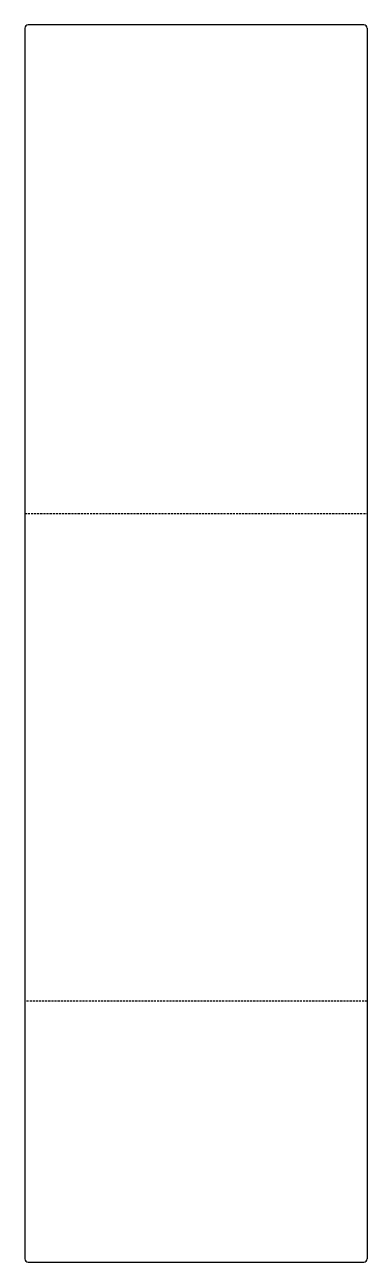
# Model space of a CAD drawing. Header units: millimetres. Extents: x -105 to 105, y -161 to 600.
import ezdxf

# ---------------------------------------------------------------- set-up
doc = ezdxf.new("R2010")
doc.units = ezdxf.units.MM
doc.linetypes.add('HIDDEN', pattern=[1.905, 1.27, -0.635])
doc.layers.add('BENDLINES', color=3, linetype='HIDDEN')
doc.layers.add('SLD-0', color=7, linetype='Continuous')

msp = doc.modelspace()

# ---------------------------------------------------------------- linework, layer by layer
at = {"layer": 'BENDLINES'}
for p, q in [((-105, 299.32), (105, 299.32)), ((105, -0.3), (-105, -0.3))]:
    msp.add_line(p, q, dxfattribs=at)
at = {"layer": 'SLD-0'}
for p, q in [((-105, 597.64), (-105, -158.61)), ((103, 599.64), (-103, 599.64)), ((105, 597.64), (105, -158.61)), ((-103, -160.61), (103, -160.61))]:
    msp.add_line(p, q, dxfattribs=at)
for centre, start, end in [((-103, 597.64), 90, 180), ((103, 597.64), 0, 90), ((-103, -158.61), 180, 270), ((103, -158.61), 270, 0)]:
    msp.add_arc(centre, 2, start, end, dxfattribs=at)

doc.saveas('drawing.dxf')
